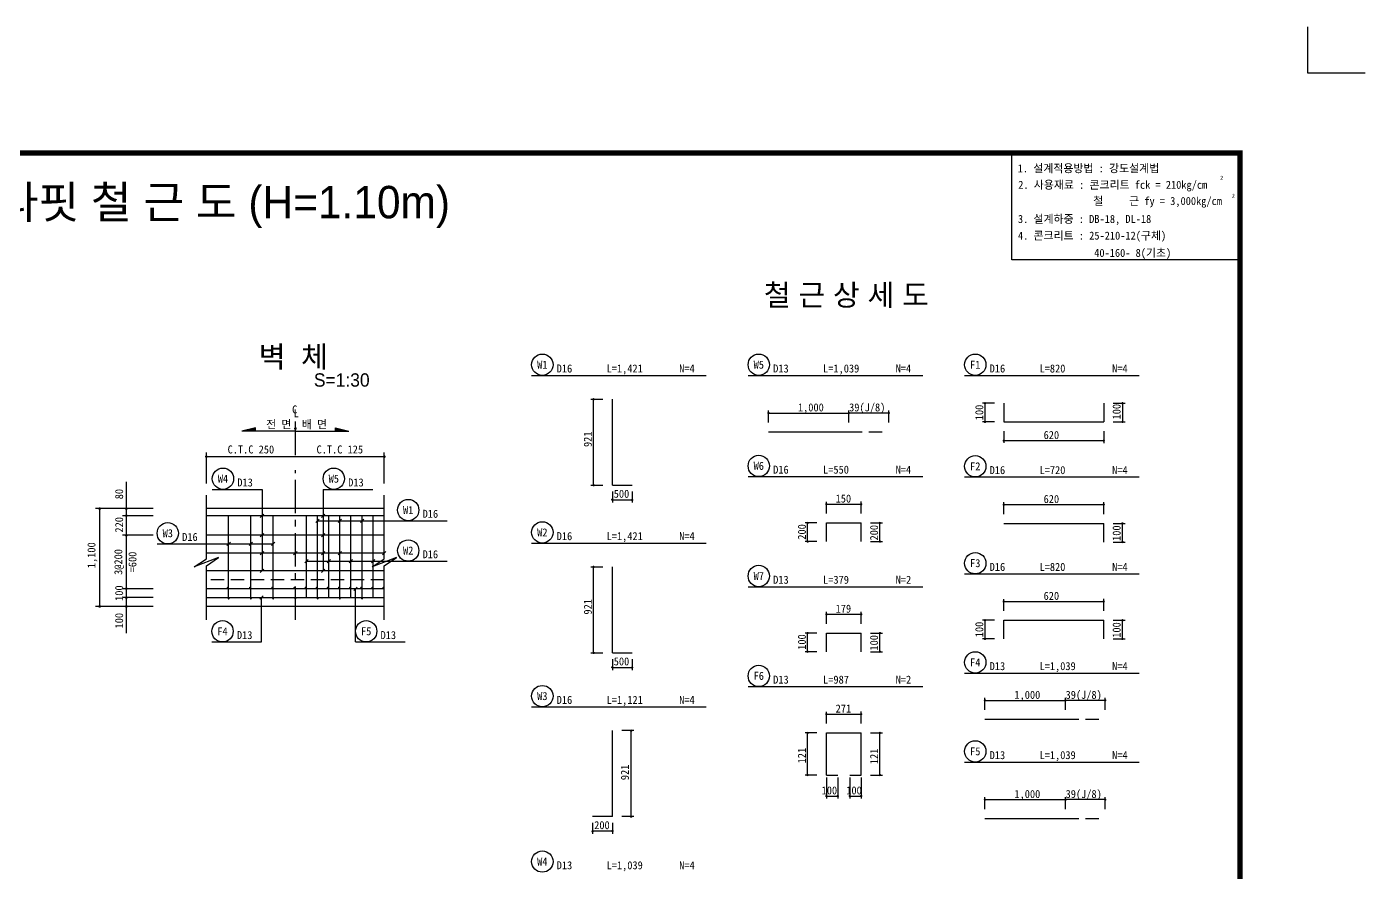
# Model space of a CAD drawing. Header units: millimetres. Extents: x 381 to 2337, y -50 to 586.
# Drawn here: x 758 to 1260, y 269 to 586 of the extents above; entities that cross this region are included whole.
import ezdxf
from ezdxf.enums import TextEntityAlignment as Align

# ---------------------------------------------------------------- set-up
doc = ezdxf.new("R2010")
doc.units = ezdxf.units.MM
doc.header["$LTSCALE"] = 10
doc.linetypes.add('CENTER', pattern=[2, 1.25, -0.25, 0.25, -0.25])
doc.linetypes.add('DASHED', pattern=[0.75, 0.5, -0.25])
for name, color, linetype in [('box', 7, 'Continuous'), ('C', 1, 'CENTER'), ('dimension', 1, 'Continuous'), ('REBAR', 6, 'Continuous'), ('t03', 7, 'Continuous'), ('t08', 7, 'Continuous'), ('T25', 7, 'Continuous'), ('t30', 7, 'Continuous'), ('text box-외곽', 3, 'Continuous'), ('TITLE', 7, 'Continuous'), ('구조물', 7, 'Continuous'), ('철근', 6, 'Continuous'), ('철근지시선', 1, 'Continuous'), ('치수선', 1, 'Continuous')]:
    doc.layers.add(name, color=color, linetype=linetype)
doc.styles.add('HY헤드라인M', font='H2HDRM.TTF')
doc.styles.add('title', font='H2HDRM.TTF')
doc.styles.add('돋움체', font='DotumChe.ttf')

# ---------------------------------------------------------------- blocks, each defined once
blk = doc.blocks.new('dmblk')
at = {"layer": 'dimension', "const_width": 0.5}
blk.add_lwpolyline([(-0.25, 0, 1), (0.25, 0, 1)], format="xyb", close=True, dxfattribs=at)
blk = doc.blocks.new('dm')
at = {"layer": 'dimension'}
blk.add_line((-10, 0), (1.5, 0), dxfattribs=at)
at = {"layer": 'dimension', "const_width": 0.5}
blk.add_lwpolyline([(0, -0.25, 1), (0, 0.25, 1)], format="xyb", close=True, dxfattribs=at)

msp = doc.modelspace()

# ---------------------------------------------------------------- linework, layer by layer
for p, q in [((1238.22, 586.13), (1238.22, 568.92)), ((1238.22, 568.92), (1259.88, 568.92)), ((479.72, 538.84), (1161.14, 538.84))]:
    msp.add_line(p, q)
at = {"layer": 'box', "const_width": 2.02}
msp.add_lwpolyline([(427.96, -6.36), (1212.9, -6.36), (1212.9, 538.84), (427.96, 538.84)], close=True, dxfattribs=at)
at = {"layer": 'C'}
msp.add_line((858.92, 363.96), (858.92, 420.03), dxfattribs=at)
at = {"layer": 'dimension'}
for p, q in [((825.58, 415.09), (825.58, 426.59)), ((892.25, 415.09), (892.25, 426.59)), ((825.58, 425.09), (892.25, 425.09)), ((795.58, 358.96), (795.58, 415.63)), ((805.58, 405.63), (784.08, 405.63)), ((785.58, 368.96), (785.58, 405.63)), ((805.58, 368.96), (784.08, 368.96))]:
    msp.add_line(p, q, dxfattribs=at)
at = {"layer": 'REBAR'}
for p, q in [((892.25, 402.96), (825.58, 402.96)), ((833.92, 372.29), (833.92, 402.96)), ((842.25, 372.29), (842.25, 402.96)), ((850.58, 372.29), (850.58, 402.96)), ((863.08, 372.29), (863.08, 402.96)), ((867.25, 372.29), (867.25, 402.96)), ((871.42, 372.29), (871.42, 402.96)), ((875.58, 372.29), (875.58, 402.96)), ((879.75, 372.29), (879.75, 402.96)), ((883.92, 372.29), (883.92, 402.96)), ((888.08, 372.29), (888.08, 402.96)), ((892.25, 395.63), (825.58, 395.63)), ((892.25, 388.96), (825.58, 388.96)), ((859.55, 389.59), (858.28, 388.33)), ((876.21, 389.59), (874.95, 388.33)), ((892.88, 389.59), (891.62, 388.33)), ((892.25, 382.29), (825.58, 382.29)), ((892.25, 375.63), (825.58, 375.63)), ((825.58, 372.29), (892.25, 372.29))]:
    msp.add_line(p, q, dxfattribs=at)
at = {"layer": 'REBAR', "const_width": 0.36}
for points in [[(833.38, 375.99, 1), (833.74, 375.99, 1)], [(833.38, 375.99, 1), (833.74, 375.99, 1)], [(841.71, 375.99, 1), (842.07, 375.99, 1)], [(841.71, 375.99, 1), (842.07, 375.99, 1)], [(850.04, 375.99, 1), (850.4, 375.99, 1)], [(850.04, 375.99, 1), (850.4, 375.99, 1)], [(858.38, 375.99, 1), (858.74, 375.99, 1)], [(858.38, 375.99, 1), (858.74, 375.99, 1)], [(862.54, 375.99, 1), (862.9, 375.99, 1)], [(866.71, 375.99, 1), (867.07, 375.99, 1)], [(870.88, 375.99, 1), (871.24, 375.99, 1)], [(875.04, 375.99, 1), (875.4, 375.99, 1)], [(879.21, 375.99, 1), (879.57, 375.99, 1)], [(883.38, 375.99, 1), (883.74, 375.99, 1)], [(887.54, 375.99, 1), (887.9, 375.99, 1)], [(891.71, 375.99, 1), (892.07, 375.99, 1)], [(833.74, 371.93, 1), (834.1, 371.93, 1)], [(842.07, 371.93, 1), (842.43, 371.93, 1)], [(850.4, 371.93, 1), (850.76, 371.93, 1)], [(858.74, 371.93, 1), (859.1, 371.93, 1)], [(867.07, 371.93, 1), (867.43, 371.93, 1)], [(875.4, 371.93, 1), (875.76, 371.93, 1)], [(883.74, 371.93, 1), (884.1, 371.93, 1)]]:
    msp.add_lwpolyline(points, format="xyb", close=True, dxfattribs=at)
at = {"layer": 'text box-외곽'}
for p, q in [((1127.4, 538.84), (1212.9, 538.84)), ((1127.4, 498.84), (1127.4, 538.84)), ((1212.9, 538.84), (1212.9, 498.84)), ((1212.9, 498.84), (1127.4, 498.84))]:
    msp.add_line(p, q, dxfattribs=at)
at = {"layer": '구조물'}
for p, q in [((892.25, 405.63), (825.58, 405.63)), ((892.25, 368.96), (825.58, 368.96))]:
    msp.add_line(p, q, dxfattribs=at)
at = {"layer": '구조물', "linetype": 'DASHED'}
msp.add_line((892.25, 378.96), (825.58, 378.96), dxfattribs=at)
at = {"layer": '철근'}
for p, q in [((977.73, 414.39), (977.73, 446.59)), ((1124.41, 445.09), (1124.41, 438.13)), ((1161.86, 445.09), (1161.86, 438.13)), ((1124.41, 438.13), (1161.86, 438.13)), ((1036.23, 434.39), (1066.4, 434.39)), ((977.73, 414.39), (985.15, 414.39)), ((1057.93, 393.28), (1057.93, 400.24)), ((1057.93, 400.24), (1070.97, 400.24)), ((1070.97, 393.28), (1070.97, 400.24)), ((1124.41, 400.07), (1161.86, 400.07)), ((1161.86, 393.11), (1161.86, 400.07)), ((977.73, 351.59), (977.73, 383.79)), ((1124.41, 356.83), (1124.41, 363.79)), ((1124.41, 363.79), (1161.86, 363.79)), ((1161.86, 356.83), (1161.86, 363.79)), ((1057.93, 352.03), (1057.93, 358.99)), ((1057.93, 358.99), (1070.97, 358.99)), ((1070.97, 352.03), (1070.97, 358.99)), ((977.73, 351.59), (985.15, 351.59)), ((1117.36, 326.71), (1147.53, 326.71)), ((977.73, 290.24), (977.73, 322.44)), ((1057.93, 321.57), (1070.97, 321.57)), ((1057.93, 305.83), (1057.93, 321.57)), ((1070.97, 305.83), (1070.97, 321.57)), ((1057.93, 305.83), (1062.2, 305.83)), ((1066.7, 305.83), (1070.97, 305.83)), ((977.73, 290.24), (970.3, 290.24)), ((1117.36, 289.56), (1147.53, 289.56))]:
    msp.add_line(p, q, dxfattribs=at)
at = {"layer": '철근', "linetype": 'DASHED'}
for p, q in [((1066.4, 434.39), (1081.3, 434.39)), ((1147.53, 326.71), (1162.43, 326.71)), ((1147.53, 289.56), (1162.43, 289.56))]:
    msp.add_line(p, q, dxfattribs=at)
at = {"layer": '철근지시선', "linetype": 'Continuous'}
for p, q in [((947.48, 455.52), (1012.89, 455.52)), ((1028.6, 455.52), (1094.02, 455.52)), ((1109.73, 455.52), (1175.15, 455.52)), ((1028.6, 417.63), (1094.02, 417.63)), ((1109.73, 417.47), (1175.15, 417.47)), ((827.79, 412.83), (846.42, 412.83)), ((869.33, 412.83), (887.96, 412.83)), ((867.25, 401.08), (915.84, 401.08)), ((807.11, 392.4), (850.58, 392.4)), ((947.48, 392.72), (1012.89, 392.72)), ((863.08, 385.93), (915.84, 385.93)), ((1028.6, 376.38), (1094.02, 376.38)), ((1109.73, 381.18), (1175.15, 381.18)), ((827.62, 355.66), (846.25, 355.66)), ((881.46, 355.66), (900.1, 355.66)), ((1109.73, 344.02), (1175.15, 344.02)), ((1028.6, 338.96), (1094.02, 338.96)), ((947.48, 331.37), (1012.89, 331.37)), ((1109.73, 310.68), (1175.15, 310.68))]:
    msp.add_line(p, q, dxfattribs=at)
at = {"layer": '철근지시선'}
for p, q in [((846.42, 412.83), (846.42, 382.29)), ((869.33, 412.83), (869.33, 382.29)), ((825.58, 386.85), (825.58, 410.63)), ((892.25, 386.85), (892.25, 410.63)), ((847.05, 403.59), (845.78, 402.33)), ((867.88, 401.71), (866.62, 400.45)), ((869.96, 403.59), (868.7, 402.33)), ((876.21, 401.71), (874.95, 400.45)), ((884.55, 401.71), (883.28, 400.45)), ((834.55, 393.03), (833.28, 391.77)), ((842.88, 393.03), (841.62, 391.77)), ((847.05, 396.26), (845.78, 395)), ((851.21, 393.03), (849.95, 391.77)), ((869.96, 396.26), (868.7, 395)), ((830.12, 387.25), (821.05, 383.79)), ((821.05, 383.79), (825.58, 386.85)), ((825.58, 384.19), (830.12, 387.25)), ((847.05, 389.59), (845.78, 388.33)), ((863.71, 386.56), (862.45, 385.29)), ((869.96, 389.59), (868.7, 388.33)), ((872.05, 386.56), (870.78, 385.29)), ((880.38, 386.56), (879.12, 385.29)), ((888.71, 386.56), (887.45, 385.29)), ((896.78, 387.25), (887.72, 383.79)), ((887.72, 383.79), (892.25, 386.85)), ((892.25, 384.19), (896.78, 387.25)), ((825.58, 363.96), (825.58, 384.19)), ((847.05, 382.93), (845.78, 381.66)), ((869.96, 382.93), (868.7, 381.66)), ((892.25, 363.96), (892.25, 384.19)), ((882.1, 376.26), (880.83, 375)), ((846.88, 372.93), (845.62, 371.66)), ((846.25, 355.66), (846.25, 372.29)), ((881.46, 355.66), (881.46, 375.63))]:
    msp.add_line(p, q, dxfattribs=at)
at = {"layer": '철근지시선', "linetype": 'Continuous'}
for centre in [(951.48, 459.52), (1032.6, 459.52), (1113.73, 459.52), (1032.6, 421.63), (1113.73, 421.47), (831.79, 416.83), (873.33, 416.83), (901.21, 405.08), (811.11, 396.4), (951.48, 396.72), (901.21, 389.93), (1113.73, 385.18), (1032.6, 380.38), (831.62, 359.66), (885.46, 359.66), (1113.73, 348.02), (1032.6, 342.96), (951.48, 335.37), (1113.73, 314.68), (951.48, 273.41)]:
    msp.add_circle(centre, 4, dxfattribs=at)
at = {"layer": '치수선'}
for p, q in [((969.71, 446.59), (974.2, 446.59)), ((970.68, 414.39), (970.68, 446.59)), ((1036.23, 437.92), (1036.23, 442.4)), ((1036.23, 441.44), (1066.4, 441.44)), ((1066.4, 437.92), (1066.4, 442.4)), ((1081.3, 441.44), (1066.4, 441.44)), ((1081.3, 437.92), (1081.3, 442.4)), ((1120.89, 445.09), (1116.4, 445.09)), ((1117.37, 445.09), (1117.37, 438.13)), ((1165.38, 445.09), (1169.87, 445.09)), ((1168.9, 445.09), (1168.9, 438.13)), ((858.92, 431.2), (858.92, 438.2)), ((1120.89, 438.13), (1116.4, 438.13)), ((1165.38, 438.13), (1169.87, 438.13)), ((843.92, 435.91), (838.92, 434.7)), ((858.92, 434.7), (838.92, 434.7)), ((843.92, 434.7), (843.92, 435.91)), ((858.92, 434.7), (878.92, 434.7)), ((873.92, 435.91), (878.92, 434.7)), ((873.92, 434.7), (873.92, 435.91)), ((1124.41, 434.61), (1124.41, 430.21)), ((1161.86, 434.61), (1161.86, 430.12)), ((1124.41, 431.09), (1161.86, 431.09)), ((969.71, 414.39), (974.2, 414.39)), ((977.73, 412.04), (977.73, 407.88)), ((985.15, 412.04), (985.15, 407.88)), ((977.73, 408.88), (984.91, 408.88)), ((1057.93, 403.76), (1057.93, 408.16)), ((1057.93, 407.28), (1070.97, 407.28)), ((1070.97, 403.76), (1070.97, 408.25)), ((1124.41, 403.59), (1124.41, 408)), ((1124.41, 407.12), (1161.86, 407.12)), ((1161.86, 403.59), (1161.86, 408.08)), ((1054.41, 400.24), (1049.92, 400.24)), ((1050.88, 393.28), (1050.88, 400.24)), ((1074.49, 400.24), (1078.98, 400.24)), ((1078.01, 393.28), (1078.01, 400.24)), ((1165.38, 400.07), (1169.87, 400.07)), ((1168.9, 393.11), (1168.9, 400.07)), ((1054.41, 393.28), (1049.92, 393.28)), ((1074.49, 393.28), (1078.98, 393.28)), ((1165.38, 393.11), (1169.87, 393.11)), ((969.71, 383.79), (974.2, 383.79)), ((970.68, 351.59), (970.68, 383.79)), ((1124.41, 367.31), (1124.41, 371.71)), ((1161.86, 367.31), (1161.86, 371.8)), ((1057.93, 362.51), (1057.93, 366.91)), ((1070.97, 362.51), (1070.97, 367)), ((1124.41, 370.83), (1161.86, 370.83)), ((1057.93, 366.03), (1070.97, 366.03)), ((1120.89, 363.79), (1116.4, 363.79)), ((1117.37, 363.79), (1117.37, 356.83)), ((1165.38, 363.79), (1169.87, 363.79)), ((1168.9, 356.83), (1168.9, 363.79)), ((1054.41, 358.99), (1049.92, 358.99)), ((1050.88, 352.03), (1050.88, 358.99)), ((1074.49, 358.99), (1078.98, 358.99)), ((1078.01, 352.03), (1078.01, 358.99)), ((1120.89, 356.83), (1116.4, 356.83)), ((1165.38, 356.83), (1169.87, 356.83)), ((969.71, 351.59), (974.2, 351.59)), ((1054.41, 352.03), (1049.92, 352.03)), ((1074.49, 352.03), (1078.98, 352.03)), ((977.73, 349.24), (977.73, 345.08)), ((985.15, 349.24), (985.15, 345.08)), ((977.73, 346.08), (984.91, 346.08)), ((1117.36, 330.23), (1117.36, 334.72)), ((1117.36, 333.76), (1147.53, 333.76)), ((1147.53, 330.23), (1147.53, 334.72)), ((1162.43, 333.76), (1147.53, 333.76)), ((1162.43, 330.23), (1162.43, 334.72)), ((1057.93, 325.09), (1057.93, 329.49)), ((1057.93, 328.61), (1070.97, 328.61)), ((1070.97, 325.09), (1070.97, 329.58)), ((985.74, 322.44), (981.25, 322.44)), ((984.77, 290.24), (984.77, 322.44)), ((1054.41, 321.57), (1049.92, 321.57)), ((1050.88, 305.83), (1050.88, 321.57)), ((1074.49, 321.57), (1078.98, 321.57)), ((1078.01, 305.83), (1078.01, 321.57)), ((1054.41, 305.83), (1049.92, 305.83)), ((1057.93, 304.84), (1057.93, 297.06)), ((1062.2, 304.84), (1062.2, 297.06)), ((1066.7, 304.84), (1066.7, 297.06)), ((1070.97, 304.84), (1070.97, 297.06)), ((1074.49, 305.83), (1078.98, 305.83)), ((1057.93, 297.94), (1062.2, 297.94)), ((1066.7, 297.94), (1070.97, 297.94)), ((1117.36, 293.08), (1117.36, 297.57)), ((1117.36, 296.6), (1147.53, 296.6)), ((1147.53, 293.08), (1147.53, 297.57)), ((1162.43, 296.6), (1147.53, 296.6)), ((1162.43, 293.08), (1162.43, 297.57)), ((970.3, 287.89), (970.3, 283.73)), ((977.73, 287.89), (977.73, 283.73)), ((985.74, 290.24), (981.25, 290.24)), ((977.73, 284.73), (970.54, 284.73))]:
    msp.add_line(p, q, dxfattribs=at)
at = {"layer": '치수선', "const_width": 0.44}
for points in [[(970.47, 446.63, 1), (970.9, 446.55, 1)], [(1036.01, 441.44, 1), (1036.45, 441.44, 1)], [(1066.18, 441.44, 1), (1066.62, 441.44, 1)], [(1081.08, 441.44, 1), (1081.52, 441.44, 1)], [(1117.15, 445.09, -1), (1117.59, 445.09, -1)], [(1168.68, 445.09, -1), (1169.12, 445.09, -1)], [(1117.15, 438.13, -1), (1117.59, 438.13, -1)], [(1168.68, 438.13, -1), (1169.12, 438.13, -1)], [(1124.19, 431.09, -1), (1124.63, 431.09, -1)], [(1161.64, 431.09, -1), (1162.08, 431.09, -1)], [(970.47, 414.43, 1), (970.9, 414.35, 1)], [(977.47, 408.99, 1), (977.91, 408.99, 1)], [(984.91, 408.86, 1), (985.35, 408.86, 1)], [(1057.71, 407.28, 1), (1058.15, 407.28, 1)], [(1070.75, 407.28, 1), (1071.19, 407.28, 1)], [(1124.19, 407.12, 1), (1124.63, 407.12, 1)], [(1161.64, 407.12, 1), (1162.08, 407.12, 1)], [(1050.66, 400.24, 1), (1051.1, 400.24, 1)], [(1077.79, 400.24, 1), (1078.23, 400.24, 1)], [(1168.68, 400.07, 1), (1169.12, 400.07, 1)], [(1050.66, 393.28, 1), (1051.1, 393.28, 1)], [(1077.79, 393.28, 1), (1078.23, 393.28, 1)], [(1168.68, 393.11, 1), (1169.12, 393.11, 1)], [(970.47, 383.83, 1), (970.9, 383.75, 1)], [(1124.19, 370.83, 1), (1124.63, 370.83, 1)], [(1161.64, 370.83, 1), (1162.08, 370.83, 1)], [(1057.71, 366.03, 1), (1058.15, 366.03, 1)], [(1070.75, 366.03, 1), (1071.19, 366.03, 1)], [(1117.15, 363.79, -1), (1117.59, 363.79, -1)], [(1168.68, 363.79, 1), (1169.12, 363.79, 1)], [(1050.66, 358.99, 1), (1051.1, 358.99, 1)], [(1077.79, 358.99, 1), (1078.23, 358.99, 1)], [(1117.15, 356.83, -1), (1117.59, 356.83, -1)], [(1168.68, 356.83, 1), (1169.12, 356.83, 1)], [(970.47, 351.63, 1), (970.9, 351.55, 1)], [(1050.66, 352.03, 1), (1051.1, 352.03, 1)], [(1077.79, 352.03, 1), (1078.23, 352.03, 1)], [(977.47, 346.19, 1), (977.91, 346.19, 1)], [(984.91, 346.06, 1), (985.35, 346.06, 1)], [(1117.14, 333.76, 1), (1117.58, 333.76, 1)], [(1147.31, 333.76, 1), (1147.75, 333.76, 1)], [(1162.21, 333.76, 1), (1162.65, 333.76, 1)], [(1057.71, 328.61, 1), (1058.15, 328.61, 1)], [(1070.75, 328.61, 1), (1071.19, 328.61, 1)], [(984.99, 322.48, -1), (984.55, 322.4, -1)], [(1050.66, 321.57, 1), (1051.1, 321.57, 1)], [(1077.79, 321.57, 1), (1078.23, 321.57, 1)], [(1050.66, 305.83, 1), (1051.1, 305.83, 1)], [(1077.79, 305.83, 1), (1078.23, 305.83, 1)], [(1057.71, 297.94, -1), (1058.15, 297.94, -1)], [(1061.98, 297.94, -1), (1062.42, 297.94, -1)], [(1066.48, 297.94, -1), (1066.92, 297.94, -1)], [(1066.48, 297.94, -1), (1066.92, 297.94, -1)], [(1070.75, 297.94, -1), (1071.19, 297.94, -1)], [(1117.14, 296.6, 1), (1117.58, 296.6, 1)], [(1147.31, 296.6, 1), (1147.75, 296.6, 1)], [(1162.21, 296.6, 1), (1162.65, 296.6, 1)], [(984.99, 290.28, -1), (984.55, 290.2, -1)], [(970.54, 284.71, -1), (970.1, 284.71, -1)], [(977.98, 284.84, -1), (977.54, 284.84, -1)]]:
    msp.add_lwpolyline(points, format="xyb", close=True, dxfattribs=at)
at = {"layer": '치수선'}
for points in [[(843.92, 435.91), (843.92, 434.7), (838.92, 434.7)], [(873.92, 435.91), (873.92, 434.7), (878.92, 434.7)]]:
    msp.add_solid(points, dxfattribs=at)

# ---------------------------------------------------------------- block references
at = {"layer": 'dimension'}
for p, rotation in [((858.92, 435.63, 0.25), 90), ((795.58, 402.96, 0.25), 180), ((795.58, 395.63, 0.25), 180), ((795.58, 375.63, 0.25), 180), ((795.58, 372.29, 0.25), 180)]:
    msp.add_blockref('dm', p, dxfattribs=dict(at, rotation=rotation))
for p in [(825.58, 425.09, 0.25), (892.25, 425.09, 0.25), (785.58, 405.63, 0.25), (795.58, 405.63, 0.25), (785.58, 368.96, 0.25), (795.58, 368.96, 0.25)]:
    msp.add_blockref('dmblk', p, dxfattribs=at)

# ---------------------------------------------------------------- texts
at = {"style": 'title'}
msp.add_text('파라핏 철 근 도 (H=1.10m)', height=12.1538, dxfattribs=at).set_placement((824.51, 514.37), align=Align.CENTER)
at = {"layer": 't03', "style": '돋움체'}
for s, height, p in [('1. 설계적용방법 : 강도설계법', 3, (1129.64, 531.6)), ('2. 사용재료 : 콘크리트 fck = 210kg/cm', 3, (1129.83, 525.44)), ('2', 1.5, (1205.46, 528.83)), ('       철     근 fy = 3,000kg/cm', 3, (1144.36, 519.37)), ('2', 1.5, (1209.86, 522.1)), ('3. 설계하중 : DB-18, DL-18', 3, (1129.73, 512.64)), ('4. 콘크리트 : 25-210-12(구체)', 3, (1129.73, 506.4)), ('40-160- 8(기초)', 3, (1158.31, 499.94)), ('1,000', 3, (1047.27, 442.05)), ('39(J/8)', 3, (1066.45, 442.05)), ('620', 3, (1139.34, 431.7)), ('500', 3, (978.24, 409.69)), ('150', 3, (1061.39, 407.89)), ('620', 3, (1139.34, 407.73)), ('620', 3, (1139.34, 371.44)), ('179', 3, (1061.39, 366.64)), ('500', 3, (978.24, 346.89)), ('1,000', 3, (1128.4, 334.37)), ('39(J/8)', 3, (1147.58, 334.37)), ('271', 3, (1061.39, 329.22)), ('100', 3, (1056.14, 298.56)), ('100', 3, (1065.38, 298.56)), ('1,000', 3, (1128.4, 297.21)), ('39(J/8)', 3, (1147.58, 297.21)), ('200', 3, (970.91, 285.54))]:
    msp.add_text(s, height=height, dxfattribs=at).set_placement(p)
for s, p in [('C', (858.66, 441.28)), ('L', (859.23, 439.85)), ('전 면', (852.71, 435.7)), ('배 면', (866.05, 435.7))]:
    msp.add_text(s, height=3, dxfattribs=at).set_placement(p, align=Align.CENTER)
for s, p in [('100', (1116.72, 438.74)), ('100', (1168.19, 439.03)), ('921', (970.01, 428.7)), ('200', (1050.24, 393.98)), ('200', (1077.29, 393.69)), ('100', (1168.19, 393.52)), ('921', (970.01, 365.93)), ('100', (1116.72, 357.44)), ('100', (1168.19, 357.24)), ('100', (1050.24, 352.73)), ('100', (1077.29, 352.44)), ('121', (1050.24, 310.18)), ('121', (1077.29, 309.89)), ('921', (983.91, 303.9))]:
    msp.add_text(s, height=3, rotation=90, dxfattribs=at).set_placement(p)
at = {"layer": 't08', "style": 'HY헤드라인M'}
for s, p in [('철 근 상 세 도', (1065.42, 485.79)), ('벽  체', (858.15, 462.59))]:
    msp.add_text(s, height=8, dxfattribs=at).set_placement(p, align=Align.MIDDLE)
at = {"layer": 'T25', "linetype": 'Continuous', "style": '돋움체'}
for s, p in [('W1', (951.48, 459.52)), ('W5', (1032.6, 459.52)), ('F1', (1113.73, 459.52)), ('W6', (1032.6, 421.63)), ('F2', (1113.73, 421.47)), ('W4', (831.79, 416.83)), ('W5', (873.33, 416.83)), ('W1', (901.21, 405.08)), ('W3', (811.11, 396.4)), ('W2', (951.48, 396.72)), ('W2', (901.21, 389.93)), ('F3', (1113.73, 385.18)), ('W7', (1032.6, 380.38)), ('F5', (885.46, 359.66)), ('F4', (831.62, 359.66)), ('F4', (1113.73, 348.02)), ('F6', (1032.6, 342.96)), ('W3', (951.48, 335.37)), ('F5', (1113.73, 314.68)), ('W4', (951.48, 273.41))]:
    msp.add_text(s, height=3, dxfattribs=at).set_placement(p, align=Align.MIDDLE)
at = {"layer": 'T25', "style": '돋움체'}
for s, p in [('D16', (956.86, 456.62)), ('L=1,421', (975.56, 456.62)), ('N=4', (1002.77, 456.62)), ('D13', (1037.99, 456.62)), ('L=1,039', (1056.69, 456.62)), ('N=4', (1083.9, 456.62)), ('D16', (1119.12, 456.62)), ('L=820', (1137.81, 456.62)), ('N=4', (1165.03, 456.62)), ('D16', (1037.99, 418.73)), ('L=550', (1056.69, 418.73)), ('N=4', (1083.9, 418.73)), ('D16', (1119.12, 418.56)), ('L=720', (1137.81, 418.56)), ('N=4', (1165.03, 418.56)), ('D13', (837.17, 413.93)), ('D13', (878.72, 413.93)), ('D16', (906.6, 402.18)), ('D16', (816.5, 393.5)), ('D16', (956.86, 393.82)), ('L=1,421', (975.56, 393.82)), ('N=4', (1002.77, 393.82)), ('D16', (906.6, 387.02)), ('D16', (1119.12, 382.28)), ('L=820', (1137.81, 382.28)), ('N=4', (1165.03, 382.28)), ('D13', (1037.99, 377.48)), ('L=379', (1056.69, 377.48)), ('N=2', (1083.9, 377.48)), ('D13', (837.01, 356.75)), ('D13', (890.85, 356.75)), ('D13', (1119.12, 345.12)), ('L=1,039', (1137.81, 345.12)), ('N=4', (1165.03, 345.12)), ('D13', (1037.99, 340.06)), ('L=987', (1056.69, 340.06)), ('N=2', (1083.9, 340.06)), ('D16', (956.86, 332.47)), ('L=1,121', (975.56, 332.47)), ('N=4', (1002.77, 332.47)), ('D13', (1119.12, 311.78)), ('L=1,039', (1137.81, 311.78)), ('N=4', (1165.03, 311.78)), ('D13', (956.86, 270.51)), ('L=1,039', (975.56, 270.51)), ('N=4', (1002.77, 270.51))]:
    msp.add_text(s, height=3, dxfattribs=at).set_placement(p)
at = {"layer": 't30', "style": '돋움체'}
for s, p in [('C.T.C 250', (842.25, 427.79)), ('C.T.C 125', (875.58, 427.79))]:
    msp.add_text(s, height=3, dxfattribs=at).set_placement(p, align=Align.MIDDLE)
for s, p in [('80', (792.88, 411.06)), ('220', (792.88, 399.57)), ('1,100', (782.88, 388.16)), ('3@200', (792.88, 385.63)), ('=600', (797.88, 385.63)), ('100', (792.88, 373.96)), ('100', (792.88, 363.64))]:
    msp.add_text(s, height=3, rotation=90, dxfattribs=at).set_placement(p, align=Align.MIDDLE)
at = {"layer": 'TITLE', "style": 'title'}
msp.add_text('S=1:30', height=5, dxfattribs=at).set_placement((865.85, 451.31))

doc.saveas('drawing.dxf')
